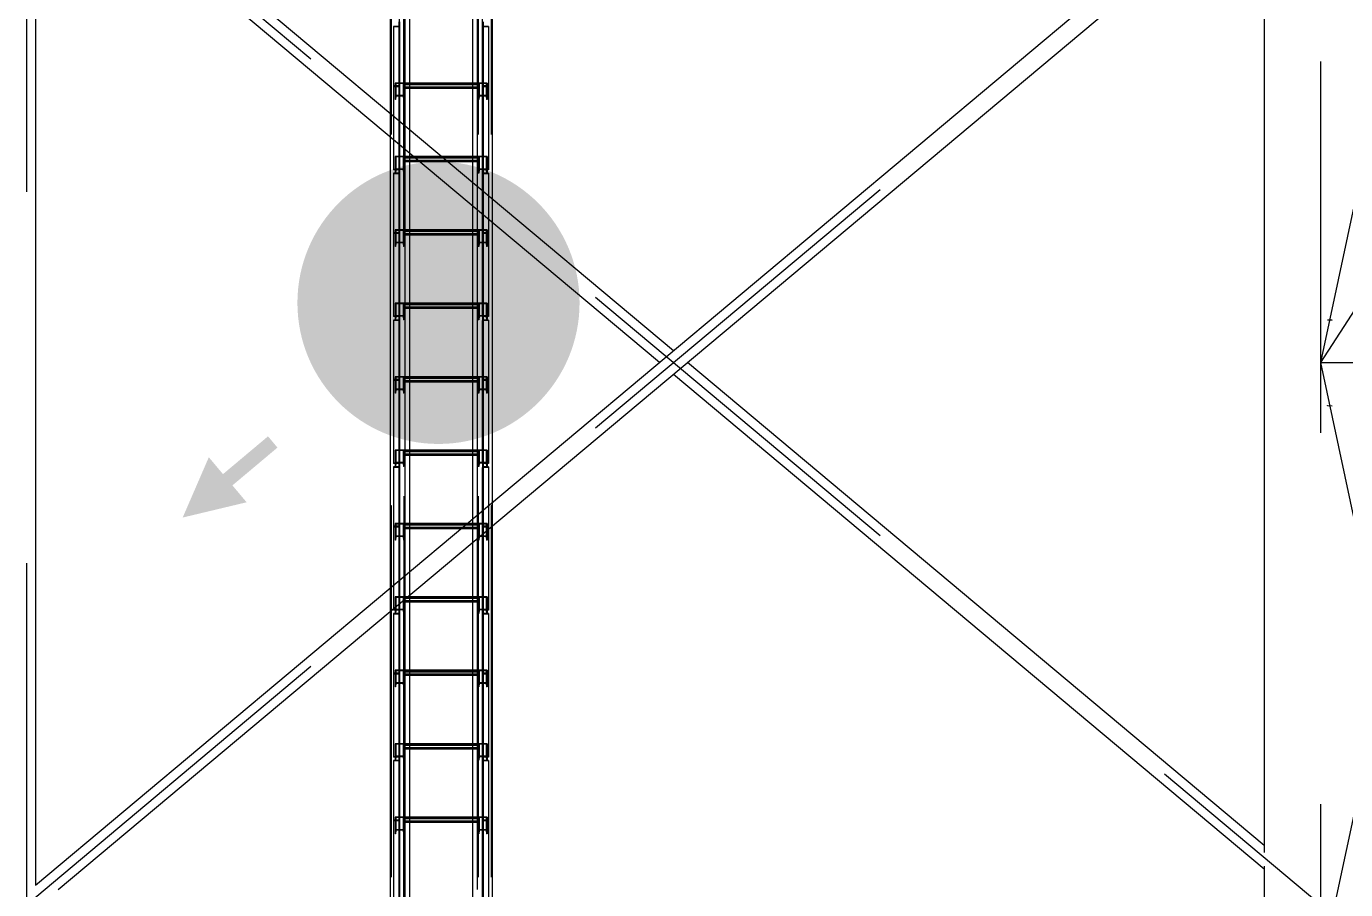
# Model space of a CAD drawing. Header units: millimetres. Extents: x 150209.93 to 150215.05, y 136675.65 to 136679.93.
# Drawn here: x 150210.9475 to 150211.303, y 136676.5048 to 136676.7373 of the extents above; entities that cross this region are included whole.
import ezdxf

# ---------------------------------------------------------------- set-up
doc = ezdxf.new("R2010")
doc.units = ezdxf.units.MM
doc.header["$LTSCALE"] = 0.25
for name, pattern in [('CENTER', [50.8, 31.75, -6.35, 6.35, -6.35]), ('XKITLINE00', [0]), ('XKITLINE02', [4, 2, -2]), ('XKITLINE03', [6, 3, -1, 1, -1])]:
    doc.linetypes.add(name, pattern=pattern)
doc.layers.add('Parts', color=7, linetype='Continuous')

# ---------------------------------------------------------------- blocks, each defined once
blk = doc.blocks.new('çatıı')
at = {"color": 116, "linetype": 'XKITLINE02', "true_color": 0x136734}
for p, q in [((10605, 5900.3), (10605, 4257.3)), ((10586.3, 5888.1), (10586.3, 4204.8)), ((10587.1, 5888.1), (10587.2, 4205.8)), ((10587.7, 5887.3), (10587.7, 4203.7)), ((10604.9, 5887.3), (10604.9, 4186.7)), ((10605.4, 5888.1), (10605.5, 4187.8)), ((10605.8, 5900.1), (10605.8, 4257.5)), ((10612.5, 5897.4), (10612.5, 4260.1)), ((10703.7, 5888.1), (10703.7, 4320.3)), ((10704.1, 5898.2), (10704.1, 4257.5)), ((10704.5, 5888.1), (10704.5, 4258.3)), ((10705, 5898.2), (10705, 4257.3)), ((10705.1, 5887.3), (10705.1, 4257.8)), ((10722.3, 5887.3), (10722.3, 4257.8)), ((10722.8, 5888.1), (10722.8, 4258.3)), ((10598.2, 5533), (10591, 5533)), ((10591, 5533), (10591, 5532.4)), ((10591, 5533), (10591, 5452.2)), ((10599, 5532.4), (10591, 5532.4)), ((10598.2, 5539), (10598.2, 5452.9)), ((10599, 5539), (10599, 5532.4)), ((10599, 5539), (10599, 5452.2)), ((10711, 5539), (10711, 5452.2)), ((10719, 5532.4), (10711, 5532.4)), ((10711.8, 5539), (10711.8, 5452.9)), ((10719, 5533), (10711.8, 5533)), ((10719, 5533), (10719, 5452.2)), ((10593, 5456.8), (10593, 5451.3)), ((10605, 5456.8), (10593, 5456.8)), ((10593, 5456.8), (10593, 5439.9)), ((10594.1, 5456.1), (10593.7, 5451.3)), ((10604, 5456.1), (10594.1, 5456.1)), ((10594.1, 5456.1), (10594.1, 5439.2)), ((10599, 5458.8), (10598.2, 5458.8)), ((10604, 5456.1), (10604.3, 5451.3)), ((10604, 5456.1), (10604, 5439.2)), ((10605, 5456.8), (10605, 5451.3)), ((10605, 5456.8), (10605, 5439.9)), ((10605, 5456.8), (10605, 5449.5)), ((10612.5, 5456.8), (10605, 5456.8)), ((10705, 5456.8), (10697.5, 5456.8)), ((10705, 5456.8), (10705, 5439.9)), ((10705, 5456.8), (10705, 5451.3)), ((10717, 5456.8), (10705, 5456.8)), ((10705, 5456.8), (10705, 5449.5)), ((10706.1, 5456.1), (10705.7, 5451.3)), ((10706.1, 5456.1), (10706.1, 5439.2)), ((10715.9, 5456.1), (10706.1, 5456.1)), ((10711, 5458.8), (10711, 5452.2)), ((10711.8, 5458.8), (10711, 5458.8)), ((10711.8, 5458.8), (10711.8, 5452.9)), ((10715.9, 5456.1), (10715.9, 5439.2)), ((10715.9, 5456.1), (10716.3, 5451.3)), ((10717, 5456.8), (10717, 5439.9)), ((10717, 5456.8), (10717, 5451.3)), ((10598.2, 5452.9), (10591, 5452.9)), ((10599, 5452.2), (10591, 5452.2)), ((10591, 5452.2), (10591, 5451.8)), ((10599, 5452.2), (10591, 5452.2)), ((10591, 5452.2), (10591, 5339.9)), ((10598.2, 5451.8), (10591, 5451.8)), ((10593.7, 5451.3), (10593, 5451.3)), ((10593, 5451.3), (10593, 5434.5)), ((10593, 5439.9), (10593, 5434.5)), ((10605, 5439.9), (10593, 5439.9)), ((10593.7, 5451.3), (10593.7, 5434.5)), ((10594.1, 5439.2), (10593.7, 5434.5)), ((10604, 5439.2), (10594.1, 5439.2)), ((10598.2, 5451.8), (10598.2, 5447.3)), ((10598.2, 5451.8), (10598.2, 5335.5)), ((10599, 5447.3), (10598.2, 5447.3)), ((10599, 5452.2), (10599, 5447.3)), ((10599, 5452.2), (10599, 5335.5)), ((10604, 5439.2), (10604.3, 5434.5)), ((10605, 5451.3), (10604.3, 5451.3)), ((10604.3, 5451.3), (10604.3, 5434.5)), ((10705, 5455.9), (10605, 5455.9)), ((10612.5, 5455), (10605, 5455)), ((10705, 5454.4), (10605, 5454.4)), ((10605, 5451.3), (10605, 5434.5)), ((10705, 5451.3), (10605, 5451.3)), ((10705, 5451.2), (10605, 5451.2)), ((10705, 5449.6), (10605, 5449.6)), ((10612.5, 5449.5), (10605, 5449.5)), ((10605, 5439.9), (10605, 5434.5)), ((10705, 5455), (10697.5, 5455)), ((10705, 5449.5), (10697.5, 5449.5)), ((10705, 5451.3), (10705, 5434.5)), ((10705.7, 5451.3), (10705, 5451.3)), ((10705, 5439.9), (10705, 5434.5)), ((10717, 5439.9), (10705, 5439.9)), ((10705.7, 5451.3), (10705.7, 5434.5)), ((10706.1, 5439.2), (10705.7, 5434.5)), ((10715.9, 5439.2), (10706.1, 5439.2)), ((10719, 5452.2), (10711, 5452.2)), ((10711, 5452.2), (10711, 5335.5)), ((10719, 5452.2), (10711, 5452.2)), ((10711.8, 5447.3), (10711, 5447.3)), ((10719, 5452.9), (10711.8, 5452.9)), ((10711.8, 5451.8), (10711.8, 5335.5)), ((10719, 5451.8), (10711.8, 5451.8)), ((10715.9, 5439.2), (10716.3, 5434.5)), ((10716.3, 5451.3), (10716.3, 5434.5)), ((10717, 5451.3), (10716.3, 5451.3)), ((10717, 5451.3), (10717, 5434.5)), ((10717, 5439.9), (10717, 5434.5)), ((10719, 5452.9), (10719, 5452.2)), ((10719, 5452.2), (10719, 5339.9)), ((10593.7, 5434.5), (10593, 5434.5)), ((10605, 5434.5), (10604.3, 5434.5)), ((10705.7, 5434.5), (10705, 5434.5)), ((10717, 5434.5), (10716.3, 5434.5)), ((10586.3, 5415.9), (10586.3, 5384.2)), ((10606.3, 5399.2), (10606.3, 5367.4)), ((10612.5, 5394), (10612.5, 5362.2)), ((10593, 5357.9), (10593, 5352.5)), ((10605, 5357.9), (10593, 5357.9)), ((10593, 5357.9), (10593, 5340.4)), ((10593.7, 5352.5), (10593, 5352.5)), ((10593, 5352.5), (10593, 5335.6)), ((10594.1, 5357.2), (10593.7, 5352.5)), ((10593.7, 5352.5), (10593.7, 5335.6)), ((10604, 5357.2), (10594.1, 5357.2)), ((10594.1, 5357.2), (10594.1, 5340.3)), ((10604, 5357.2), (10604.3, 5352.5)), ((10604, 5357.2), (10604, 5340.3)), ((10605, 5352.5), (10604.3, 5352.5)), ((10604.3, 5352.5), (10604.3, 5335.6)), ((10605, 5357.9), (10605, 5352.5)), ((10605, 5357.9), (10605, 5341)), ((10605, 5357.9), (10605, 5350.7)), ((10612.5, 5357.9), (10605, 5357.9)), ((10705, 5357.1), (10605, 5357.1)), ((10612.5, 5356.1), (10605, 5356.1)), ((10705, 5355.6), (10605, 5355.6)), ((10605, 5352.5), (10605, 5335.6)), ((10705, 5352.5), (10605, 5352.5)), ((10705, 5352.4), (10605, 5352.4)), ((10705, 5350.8), (10605, 5350.8)), ((10612.5, 5350.7), (10605, 5350.7)), ((10655.6, 5357.9), (10617.6, 5357.9)), ((10657.8, 5356.1), (10619.8, 5356.1)), ((10664.2, 5350.7), (10626.3, 5350.7)), ((10705, 5357.9), (10697.5, 5357.9)), ((10705, 5356.1), (10697.5, 5356.1)), ((10705, 5350.7), (10697.5, 5350.7)), ((10705, 5357.9), (10705, 5341)), ((10705, 5357.9), (10705, 5352.5)), ((10717, 5357.9), (10705, 5357.9)), ((10705, 5357.9), (10705, 5350.7)), ((10705, 5352.5), (10705, 5335.6)), ((10705.7, 5352.5), (10705, 5352.5)), ((10706.1, 5357.2), (10705.7, 5352.5)), ((10705.7, 5352.5), (10705.7, 5335.6)), ((10706.1, 5357.2), (10706.1, 5340.3)), ((10715.9, 5357.2), (10706.1, 5357.2)), ((10715.9, 5357.2), (10715.9, 5340.3)), ((10715.9, 5357.2), (10716.3, 5352.5)), ((10716.3, 5352.5), (10716.3, 5335.6)), ((10717, 5352.5), (10716.3, 5352.5)), ((10717, 5357.9), (10717, 5341)), ((10717, 5357.9), (10717, 5352.5)), ((10717, 5352.5), (10717, 5335.6)), ((10599, 5340.4), (10591, 5340.4)), ((10598.2, 5339.9), (10591, 5339.9)), ((10598.2, 5335.3), (10591, 5335.3)), ((10591, 5335.3), (10591, 5334.7)), ((10591, 5335.3), (10591, 5254.5)), ((10599, 5334.7), (10591, 5334.7)), ((10605, 5341), (10593, 5341)), ((10593.7, 5335.6), (10593, 5335.6)), ((10594.1, 5340.3), (10593.7, 5335.6)), ((10604, 5340.3), (10594.1, 5340.3)), ((10599, 5341.3), (10598.2, 5341.3)), ((10598.2, 5341.3), (10598.2, 5335.3)), ((10598.2, 5341.3), (10598.2, 5255.2)), ((10599, 5335.5), (10598.2, 5335.5)), ((10599, 5341.3), (10599, 5334.7)), ((10599, 5341.3), (10599, 5254.5)), ((10604, 5340.3), (10604.3, 5335.6)), ((10605, 5335.6), (10604.3, 5335.6)), ((10605, 5341), (10605, 5335.6)), ((10705, 5341), (10705, 5335.6)), ((10717, 5341), (10705, 5341)), ((10705.7, 5335.6), (10705, 5335.6)), ((10706.1, 5340.3), (10705.7, 5335.6)), ((10715.9, 5340.3), (10706.1, 5340.3)), ((10711, 5341.3), (10711, 5254.5)), ((10711.8, 5341.3), (10711, 5341.3)), ((10711, 5340.4), (10711, 5335.5)), ((10719, 5340.4), (10711, 5340.4)), ((10711.8, 5335.5), (10711, 5335.5)), ((10719, 5334.7), (10711, 5334.7)), ((10711.8, 5341.3), (10711.8, 5255.2)), ((10711.8, 5339.9), (10711.8, 5335.5)), ((10719, 5339.9), (10711.8, 5339.9)), ((10719, 5335.3), (10711.8, 5335.3)), ((10715.9, 5340.3), (10716.3, 5335.6)), ((10717, 5335.6), (10716.3, 5335.6)), ((10717, 5341), (10717, 5335.6)), ((10719, 5340.4), (10719, 5339.9)), ((10719, 5335.3), (10719, 5254.5)), ((10697.5, 5322.8), (10697.5, 5291)), ((10703.7, 5317.6), (10703.7, 5285.9)), ((10723.7, 5300.9), (10723.7, 5269.1)), ((10599, 5261.1), (10598.2, 5261.1)), ((10711, 5261.1), (10711, 5254.5)), ((10711.8, 5261.1), (10711, 5261.1)), ((10711.8, 5261.1), (10711.8, 5255.2)), ((10598.2, 5255.2), (10591, 5255.2)), ((10599, 5254.5), (10591, 5254.5)), ((10591, 5254.5), (10591, 5254)), ((10599, 5254.5), (10591, 5254.5)), ((10591, 5254.5), (10591, 5142.2)), ((10598.2, 5254), (10591, 5254)), ((10593, 5259.1), (10593, 5253.6)), ((10605, 5259.1), (10593, 5259.1)), ((10593, 5259.1), (10593, 5242.2)), ((10593.7, 5253.6), (10593, 5253.6)), ((10593, 5253.6), (10593, 5236.7)), ((10594.1, 5258.4), (10593.7, 5253.6)), ((10593.7, 5253.6), (10593.7, 5236.7)), ((10604, 5258.4), (10594.1, 5258.4)), ((10594.1, 5258.4), (10594.1, 5241.5)), ((10598.2, 5254), (10598.2, 5249.6)), ((10598.2, 5254), (10598.2, 5137.8)), ((10599, 5249.6), (10598.2, 5249.6)), ((10599, 5254.5), (10599, 5137.8)), ((10604, 5258.4), (10604.3, 5253.6)), ((10604, 5258.4), (10604, 5241.5)), ((10605, 5253.6), (10604.3, 5253.6)), ((10604.3, 5253.6), (10604.3, 5236.7)), ((10605, 5259.1), (10605, 5253.6)), ((10605, 5259.1), (10605, 5242.2)), ((10605, 5259.1), (10605, 5251.8)), ((10612.5, 5259.1), (10605, 5259.1)), ((10705, 5258.2), (10605, 5258.2)), ((10612.5, 5257.2), (10605, 5257.2)), ((10705, 5256.7), (10605, 5256.7)), ((10605, 5253.6), (10605, 5236.7)), ((10705, 5253.6), (10605, 5253.6)), ((10705, 5253.5), (10605, 5253.5)), ((10705, 5251.9), (10605, 5251.9)), ((10612.5, 5251.8), (10605, 5251.8)), ((10705, 5259.1), (10697.5, 5259.1)), ((10705, 5257.2), (10697.5, 5257.2)), ((10705, 5251.8), (10697.5, 5251.8)), ((10705, 5259.1), (10705, 5251.8)), ((10705, 5259.1), (10705, 5242.2)), ((10705, 5259.1), (10705, 5253.6)), ((10717, 5259.1), (10705, 5259.1)), ((10705, 5253.6), (10705, 5236.7)), ((10705.7, 5253.6), (10705, 5253.6)), ((10706.1, 5258.4), (10705.7, 5253.6)), ((10705.7, 5253.6), (10705.7, 5236.7)), ((10706.1, 5258.4), (10706.1, 5241.5)), ((10715.9, 5258.4), (10706.1, 5258.4)), ((10711, 5254.5), (10711, 5137.8)), ((10719, 5254.5), (10711, 5254.5)), ((10719, 5254.5), (10711, 5254.5)), ((10711.8, 5249.6), (10711, 5249.6)), ((10719, 5255.2), (10711.8, 5255.2)), ((10711.8, 5254), (10711.8, 5137.8)), ((10719, 5254), (10711.8, 5254)), ((10715.9, 5258.4), (10715.9, 5241.5)), ((10715.9, 5258.4), (10716.3, 5253.6)), ((10716.3, 5253.6), (10716.3, 5236.7)), ((10717, 5253.6), (10716.3, 5253.6)), ((10717, 5259.1), (10717, 5242.2)), ((10717, 5259.1), (10717, 5253.6)), ((10717, 5253.6), (10717, 5236.7)), ((10719, 5255.2), (10719, 5254.5)), ((10719, 5254.5), (10719, 5142.2)), ((10593, 5242.2), (10593, 5236.7)), ((10605, 5242.2), (10593, 5242.2)), ((10593.7, 5236.7), (10593, 5236.7)), ((10594.1, 5241.5), (10593.7, 5236.7)), ((10604, 5241.5), (10594.1, 5241.5)), ((10599, 5242.2), (10599, 5142.7)), ((10604, 5241.5), (10604.3, 5236.7)), ((10605, 5236.7), (10604.3, 5236.7)), ((10605, 5242.2), (10605, 5236.7)), ((10705, 5242.2), (10705, 5236.7)), ((10717, 5242.2), (10705, 5242.2)), ((10705.7, 5236.7), (10705, 5236.7)), ((10706.1, 5241.5), (10705.7, 5236.7)), ((10715.9, 5241.5), (10706.1, 5241.5)), ((10715.9, 5241.5), (10716.3, 5236.7)), ((10717, 5236.7), (10716.3, 5236.7)), ((10717, 5242.2), (10717, 5236.7)), ((10593, 5160.2), (10593, 5154.8)), ((10605, 5160.2), (10593, 5160.2)), ((10593, 5160.2), (10593, 5142.7)), ((10593.7, 5154.8), (10593, 5154.8)), ((10593, 5154.8), (10593, 5137.9)), ((10594.1, 5159.5), (10593.7, 5154.8)), ((10593.7, 5154.8), (10593.7, 5137.9)), ((10604, 5159.5), (10594.1, 5159.5)), ((10594.1, 5159.5), (10594.1, 5142.6)), ((10604, 5159.5), (10604.3, 5154.8)), ((10604, 5159.5), (10604, 5142.6)), ((10605, 5154.8), (10604.3, 5154.8)), ((10604.3, 5154.8), (10604.3, 5137.9)), ((10605, 5160.2), (10605, 5154.8)), ((10605, 5160.2), (10605, 5143.3)), ((10605, 5160.2), (10605, 5153)), ((10612.5, 5160.2), (10605, 5160.2)), ((10705, 5159.3), (10605, 5159.3)), ((10612.5, 5158.4), (10605, 5158.4)), ((10705, 5157.9), (10605, 5157.9)), ((10605, 5154.8), (10605, 5137.9)), ((10705, 5154.8), (10605, 5154.8)), ((10705, 5154.7), (10605, 5154.7)), ((10705, 5160.2), (10697.5, 5160.2)), ((10705, 5158.4), (10697.5, 5158.4)), ((10705, 5160.2), (10705, 5153)), ((10705, 5160.2), (10705, 5143.3)), ((10705, 5160.2), (10705, 5154.8)), ((10717, 5160.2), (10705, 5160.2)), ((10705, 5154.8), (10705, 5137.9)), ((10705.7, 5154.8), (10705, 5154.8)), ((10706.1, 5159.5), (10705.7, 5154.8)), ((10705.7, 5154.8), (10705.7, 5137.9)), ((10706.1, 5159.5), (10706.1, 5142.6)), ((10715.9, 5159.5), (10706.1, 5159.5)), ((10715.9, 5159.5), (10715.9, 5142.6)), ((10715.9, 5159.5), (10716.3, 5154.8)), ((10716.3, 5154.8), (10716.3, 5137.9)), ((10717, 5154.8), (10716.3, 5154.8)), ((10717, 5160.2), (10717, 5143.3)), ((10717, 5160.2), (10717, 5154.8)), ((10717, 5154.8), (10717, 5137.9)), ((10599, 5142.7), (10591, 5142.7)), ((10598.2, 5142.2), (10591, 5142.2)), ((10598.2, 5137.6), (10591, 5137.6)), ((10591, 5137.6), (10591, 5137)), ((10591, 5137.6), (10591, 5056.8)), ((10599, 5137), (10591, 5137)), ((10605, 5143.3), (10593, 5143.3)), ((10593.7, 5137.9), (10593, 5137.9)), ((10594.1, 5142.6), (10593.7, 5137.9)), ((10604, 5142.6), (10594.1, 5142.6)), ((10599, 5143.5), (10598.2, 5143.5)), ((10598.2, 5143.5), (10598.2, 5137.6)), ((10598.2, 5143.5), (10598.2, 5057.5)), ((10599, 5137.8), (10598.2, 5137.8)), ((10599, 5143.5), (10599, 5137)), ((10599, 5143.5), (10599, 5056.8)), ((10604, 5142.6), (10604.3, 5137.9)), ((10605, 5137.9), (10604.3, 5137.9)), ((10705, 5153.1), (10605, 5153.1)), ((10612.5, 5153), (10605, 5153)), ((10605, 5143.3), (10605, 5137.9)), ((10705, 5153), (10697.5, 5153)), ((10705, 5143.3), (10705, 5137.9)), ((10717, 5143.3), (10705, 5143.3)), ((10705.7, 5137.9), (10705, 5137.9)), ((10706.1, 5142.6), (10705.7, 5137.9)), ((10715.9, 5142.6), (10706.1, 5142.6)), ((10711, 5143.5), (10711, 5056.8)), ((10711.8, 5143.5), (10711, 5143.5)), ((10711, 5142.7), (10711, 5137.8)), ((10719, 5142.7), (10711, 5142.7)), ((10711.8, 5137.8), (10711, 5137.8)), ((10719, 5137), (10711, 5137)), ((10711.8, 5143.5), (10711.8, 5057.5)), ((10711.8, 5142.2), (10711.8, 5137.8)), ((10719, 5142.2), (10711.8, 5142.2)), ((10719, 5137.6), (10711.8, 5137.6)), ((10715.9, 5142.6), (10716.3, 5137.9)), ((10717, 5137.9), (10716.3, 5137.9)), ((10717, 5143.3), (10717, 5137.9)), ((10719, 5142.7), (10719, 5142.2)), ((10719, 5137.6), (10719, 5056.8)), ((10598.2, 5057.5), (10591, 5057.5)), ((10599, 5056.8), (10591, 5056.8)), ((10591, 5056.8), (10591, 5056.3)), ((10599, 5056.8), (10591, 5056.8)), ((10591, 5056.8), (10591, 4944.5)), ((10598.2, 5056.3), (10591, 5056.3)), ((10593, 5061.3), (10593, 5055.9)), ((10605, 5061.3), (10593, 5061.3)), ((10593, 5061.3), (10593, 5044.5)), ((10593.7, 5055.9), (10593, 5055.9)), ((10593, 5055.9), (10593, 5039)), ((10594.1, 5060.6), (10593.7, 5055.9)), ((10593.7, 5055.9), (10593.7, 5039)), ((10604, 5060.6), (10594.1, 5060.6)), ((10594.1, 5060.6), (10594.1, 5043.8)), ((10599, 5063.4), (10598.2, 5063.4)), ((10598.2, 5056.3), (10598.2, 5051.9)), ((10598.2, 5056.3), (10598.2, 4940.1)), ((10599, 5051.9), (10598.2, 5051.9)), ((10599, 5056.8), (10599, 4940.1)), ((10604, 5060.6), (10604.3, 5055.9)), ((10604, 5060.6), (10604, 5043.8)), ((10605, 5055.9), (10604.3, 5055.9)), ((10604.3, 5055.9), (10604.3, 5039)), ((10605, 5061.3), (10605, 5055.9)), ((10605, 5061.3), (10605, 5044.5)), ((10605, 5061.3), (10605, 5054.1)), ((10612.5, 5061.3), (10605, 5061.3)), ((10705, 5060.5), (10605, 5060.5)), ((10612.5, 5059.5), (10605, 5059.5)), ((10705, 5059), (10605, 5059)), ((10605, 5055.9), (10605, 5039)), ((10705, 5055.9), (10605, 5055.9)), ((10705, 5055.8), (10605, 5055.8)), ((10705, 5054.2), (10605, 5054.2)), ((10612.5, 5054.1), (10605, 5054.1)), ((10705, 5061.3), (10697.5, 5061.3)), ((10705, 5059.5), (10697.5, 5059.5)), ((10705, 5054.1), (10697.5, 5054.1)), ((10705, 5061.3), (10705, 5054.1)), ((10705, 5061.3), (10705, 5044.5)), ((10705, 5061.3), (10705, 5055.9)), ((10717, 5061.3), (10705, 5061.3)), ((10705, 5055.9), (10705, 5039)), ((10705.7, 5055.9), (10705, 5055.9)), ((10706.1, 5060.6), (10705.7, 5055.9)), ((10705.7, 5055.9), (10705.7, 5039)), ((10706.1, 5060.6), (10706.1, 5043.8)), ((10715.9, 5060.6), (10706.1, 5060.6)), ((10711, 5063.4), (10711, 5056.8)), ((10711.8, 5063.4), (10711, 5063.4)), ((10719, 5056.8), (10711, 5056.8)), ((10711, 5056.8), (10711, 4940.1)), ((10719, 5056.8), (10711, 5056.8)), ((10711.8, 5051.9), (10711, 5051.9)), ((10711.8, 5063.4), (10711.8, 5057.5)), ((10719, 5057.5), (10711.8, 5057.5)), ((10711.8, 5056.3), (10711.8, 4940.1)), ((10719, 5056.3), (10711.8, 5056.3)), ((10715.9, 5060.6), (10715.9, 5043.8)), ((10715.9, 5060.6), (10716.3, 5055.9)), ((10716.3, 5055.9), (10716.3, 5039)), ((10717, 5055.9), (10716.3, 5055.9)), ((10717, 5061.3), (10717, 5044.5)), ((10717, 5061.3), (10717, 5055.9)), ((10717, 5055.9), (10717, 5039)), ((10719, 5057.5), (10719, 5056.8)), ((10719, 5056.8), (10719, 4944.5)), ((10593, 5044.5), (10593, 5039)), ((10605, 5044.5), (10593, 5044.5)), ((10593.7, 5039), (10593, 5039)), ((10594.1, 5043.8), (10593.7, 5039)), ((10604, 5043.8), (10594.1, 5043.8)), ((10599, 5044.5), (10599, 4945)), ((10604, 5043.8), (10604.3, 5039)), ((10605, 5039), (10604.3, 5039)), ((10605, 5044.5), (10605, 5039)), ((10705, 5044.5), (10705, 5039)), ((10717, 5044.5), (10705, 5044.5)), ((10705.7, 5039), (10705, 5039)), ((10706.1, 5043.8), (10705.7, 5039)), ((10715.9, 5043.8), (10706.1, 5043.8)), ((10715.9, 5043.8), (10716.3, 5039)), ((10717, 5039), (10716.3, 5039)), ((10717, 5044.5), (10717, 5039)), ((10593, 4962.5), (10593, 4957)), ((10605, 4962.5), (10593, 4962.5)), ((10593, 4962.5), (10593, 4945)), ((10594.1, 4961.8), (10593.7, 4957)), ((10604, 4961.8), (10594.1, 4961.8)), ((10594.1, 4961.8), (10594.1, 4944.9)), ((10604, 4961.8), (10604.3, 4957)), ((10604, 4961.8), (10604, 4944.9)), ((10605, 4962.5), (10605, 4957)), ((10605, 4962.5), (10605, 4945.6)), ((10605, 4962.5), (10605, 4955.2)), ((10612.5, 4962.5), (10605, 4962.5)), ((10705, 4961.6), (10605, 4961.6)), ((10612.5, 4960.7), (10605, 4960.7)), ((10705, 4960.1), (10605, 4960.1)), ((10705, 4962.5), (10697.5, 4962.5)), ((10705, 4960.7), (10697.5, 4960.7)), ((10705, 4962.5), (10705, 4945.6)), ((10705, 4962.5), (10705, 4957)), ((10717, 4962.5), (10705, 4962.5)), ((10705, 4962.5), (10705, 4955.2)), ((10706.1, 4961.8), (10705.7, 4957)), ((10706.1, 4961.8), (10706.1, 4944.9)), ((10715.9, 4961.8), (10706.1, 4961.8)), ((10715.9, 4961.8), (10715.9, 4944.9)), ((10715.9, 4961.8), (10716.3, 4957)), ((10717, 4962.5), (10717, 4945.6)), ((10717, 4962.5), (10717, 4957)), ((10599, 4945), (10591, 4945)), ((10598.2, 4944.5), (10591, 4944.5)), ((10593.7, 4957), (10593, 4957)), ((10593, 4957), (10593, 4940.2)), ((10605, 4945.6), (10593, 4945.6)), ((10593.7, 4957), (10593.7, 4940.2)), ((10594.1, 4944.9), (10593.7, 4940.2)), ((10604, 4944.9), (10594.1, 4944.9)), ((10599, 4945.8), (10598.2, 4945.8)), ((10598.2, 4945.8), (10598.2, 4939.9)), ((10598.2, 4945.8), (10598.2, 4859.8)), ((10599, 4945.8), (10599, 4939.2)), ((10599, 4945.8), (10599, 4859.1)), ((10604, 4944.9), (10604.3, 4940.2)), ((10605, 4957), (10604.3, 4957)), ((10604.3, 4957), (10604.3, 4940.2)), ((10605, 4957), (10605, 4940.2)), ((10705, 4957), (10605, 4957)), ((10705, 4956.9), (10605, 4956.9)), ((10705, 4955.3), (10605, 4955.3)), ((10612.5, 4955.2), (10605, 4955.2)), ((10605, 4945.6), (10605, 4940.2)), ((10705, 4955.2), (10697.5, 4955.2)), ((10705, 4957), (10705, 4940.2)), ((10705.7, 4957), (10705, 4957)), ((10705, 4945.6), (10705, 4940.2)), ((10717, 4945.6), (10705, 4945.6)), ((10705.7, 4957), (10705.7, 4940.2)), ((10706.1, 4944.9), (10705.7, 4940.2)), ((10715.9, 4944.9), (10706.1, 4944.9)), ((10711, 4945.8), (10711, 4859.1)), ((10711.8, 4945.8), (10711, 4945.8)), ((10711, 4945), (10711, 4940.1)), ((10719, 4945), (10711, 4945)), ((10711.8, 4945.8), (10711.8, 4859.8)), ((10711.8, 4944.5), (10711.8, 4940.1)), ((10719, 4944.5), (10711.8, 4944.5)), ((10715.9, 4944.9), (10716.3, 4940.2)), ((10716.3, 4957), (10716.3, 4940.2)), ((10717, 4957), (10716.3, 4957)), ((10717, 4957), (10717, 4940.2)), ((10717, 4945.6), (10717, 4940.2)), ((10719, 4945), (10719, 4944.5)), ((10598.2, 4939.9), (10591, 4939.9)), ((10591, 4939.9), (10591, 4939.2)), ((10591, 4939.9), (10591, 4859.1)), ((10599, 4939.2), (10591, 4939.2)), ((10593.7, 4940.2), (10593, 4940.2)), ((10599, 4940.1), (10598.2, 4940.1)), ((10605, 4940.2), (10604.3, 4940.2)), ((10705.7, 4940.2), (10705, 4940.2)), ((10711.8, 4940.1), (10711, 4940.1)), ((10719, 4939.2), (10711, 4939.2)), ((10719, 4939.9), (10711.8, 4939.9)), ((10717, 4940.2), (10716.3, 4940.2)), ((10719, 4939.9), (10719, 4859.1)), ((10723.7, 4891.4), (10723.7, 4859.7)), ((10697.5, 4869.5), (10697.5, 4837.7)), ((10703.7, 4874.7), (10703.7, 4842.9)), ((10598.2, 4859.8), (10591, 4859.8)), ((10599, 4859.1), (10591, 4859.1)), ((10591, 4859.1), (10591, 4858.6)), ((10599, 4859.1), (10591, 4859.1)), ((10591, 4859.1), (10591, 4746.8)), ((10598.2, 4858.6), (10591, 4858.6)), ((10593, 4863.6), (10593, 4858.2)), ((10605, 4863.6), (10593, 4863.6)), ((10593, 4863.6), (10593, 4846.7)), ((10593.7, 4858.2), (10593, 4858.2)), ((10593, 4858.2), (10593, 4841.3)), ((10594.1, 4862.9), (10593.7, 4858.2)), ((10593.7, 4858.2), (10593.7, 4841.3)), ((10604, 4862.9), (10594.1, 4862.9)), ((10594.1, 4862.9), (10594.1, 4846.1)), ((10599, 4865.7), (10598.2, 4865.7)), ((10598.2, 4858.6), (10598.2, 4854.2)), ((10598.2, 4858.6), (10598.2, 4742.4)), ((10599, 4854.2), (10598.2, 4854.2)), ((10599, 4859.1), (10599, 4854.2)), ((10599, 4859.1), (10599, 4742.4)), ((10604, 4862.9), (10604.3, 4858.2)), ((10604, 4862.9), (10604, 4846.1)), ((10605, 4858.2), (10604.3, 4858.2)), ((10604.3, 4858.2), (10604.3, 4841.3)), ((10605, 4863.6), (10605, 4858.2)), ((10605, 4863.6), (10605, 4846.7)), ((10605, 4863.6), (10605, 4856.4)), ((10612.5, 4863.6), (10605, 4863.6)), ((10705, 4862.8), (10605, 4862.8)), ((10612.5, 4861.8), (10605, 4861.8)), ((10705, 4861.3), (10605, 4861.3)), ((10605, 4858.2), (10605, 4841.3)), ((10705, 4858.2), (10605, 4858.2)), ((10705, 4858.1), (10605, 4858.1)), ((10705, 4856.5), (10605, 4856.5)), ((10612.5, 4856.4), (10605, 4856.4)), ((10705, 4856.4), (10681.8, 4856.4)), ((10705, 4861.8), (10688.3, 4861.8)), ((10705, 4863.6), (10690.5, 4863.6)), ((10705, 4863.6), (10705, 4846.7)), ((10717, 4863.6), (10705, 4863.6)), ((10705, 4863.6), (10705, 4856.4)), ((10705, 4862.4), (10705, 4858.2)), ((10705, 4858.2), (10705, 4841.3)), ((10705.7, 4858.2), (10705, 4858.2)), ((10706.1, 4862.9), (10705.7, 4858.2)), ((10705.7, 4858.2), (10705.7, 4841.3)), ((10706.1, 4862.9), (10706.1, 4846.1)), ((10715.9, 4862.9), (10706.1, 4862.9)), ((10711, 4865.7), (10711, 4859.1)), ((10711.8, 4865.7), (10711, 4865.7)), ((10719, 4859.1), (10711, 4859.1)), ((10711, 4859.1), (10711, 4742.4)), ((10719, 4859.1), (10711, 4859.1)), ((10711.8, 4854.2), (10711, 4854.2)), ((10711.8, 4865.7), (10711.8, 4859.8)), ((10719, 4859.8), (10711.8, 4859.8)), ((10711.8, 4858.6), (10711.8, 4742.4)), ((10719, 4858.6), (10711.8, 4858.6)), ((10715.9, 4862.9), (10715.9, 4846.1)), ((10715.9, 4862.9), (10716.3, 4858.2)), ((10716.3, 4858.2), (10716.3, 4841.3)), ((10717, 4858.2), (10716.3, 4858.2)), ((10717, 4863.6), (10717, 4846.7)), ((10717, 4862.8), (10717, 4858.2)), ((10717, 4858.2), (10717, 4841.3)), ((10719, 4859.8), (10719, 4859.1)), ((10719, 4859.1), (10719, 4746.8)), ((10593, 4846.7), (10593, 4841.3)), ((10605, 4846.7), (10593, 4846.7)), ((10593.7, 4841.3), (10593, 4841.3)), ((10594.1, 4846.1), (10593.7, 4841.3)), ((10604, 4846.1), (10594.1, 4846.1)), ((10604, 4846.1), (10604.3, 4841.3)), ((10605, 4841.3), (10604.3, 4841.3)), ((10605, 4846.7), (10605, 4841.3)), ((10705, 4846.7), (10705, 4841.3)), ((10717, 4846.7), (10705, 4846.7)), ((10705.7, 4841.3), (10705, 4841.3)), ((10706.1, 4846.1), (10705.7, 4841.3)), ((10715.9, 4846.1), (10706.1, 4846.1)), ((10715.9, 4846.1), (10716.3, 4841.3)), ((10717, 4841.3), (10716.3, 4841.3)), ((10717, 4846.7), (10717, 4841.3)), ((10606.3, 4793.1), (10606.3, 4761.4)), ((10612.5, 4798.3), (10612.5, 4766.5)), ((10586.3, 4776.4), (10586.3, 4744.6)), ((10593, 4764.8), (10593, 4756.9)), ((10605, 4764.8), (10593, 4764.8)), ((10593, 4763.4), (10593, 4747.3)), ((10594.1, 4764.1), (10593.7, 4759.3)), ((10604, 4764.1), (10594.1, 4764.1)), ((10594.1, 4764.1), (10594.1, 4747.2)), ((10604, 4764.1), (10604.3, 4759.3)), ((10604, 4764.1), (10604, 4747.2)), ((10605, 4764.8), (10605, 4759.3)), ((10605, 4764.8), (10605, 4757.5)), ((10612.5, 4764.8), (10605, 4764.8)), ((10605, 4764.3), (10605, 4747.9)), ((10705, 4763.9), (10605, 4763.9)), ((10612.5, 4763), (10605, 4763)), ((10705, 4764.8), (10697.5, 4764.8)), ((10705, 4763), (10697.5, 4763)), ((10705, 4764.8), (10705, 4747.9)), ((10705, 4764.8), (10705, 4759.3)), ((10717, 4764.8), (10705, 4764.8)), ((10705, 4764.8), (10705, 4757.5)), ((10706.1, 4764.1), (10705.7, 4759.3)), ((10706.1, 4764.1), (10706.1, 4747.2)), ((10715.9, 4764.1), (10706.1, 4764.1)), ((10715.9, 4764.1), (10715.9, 4747.2)), ((10715.9, 4764.1), (10716.3, 4759.3)), ((10717, 4764.8), (10717, 4747.9)), ((10717, 4764.8), (10717, 4759.3)), ((10599, 4747.3), (10591, 4747.3)), ((10598.2, 4746.8), (10591, 4746.8)), ((10593.7, 4759.3), (10593, 4759.3)), ((10593, 4756.9), (10593, 4742.4)), ((10605, 4747.9), (10593, 4747.9)), ((10593.7, 4759.3), (10593.7, 4742.4)), ((10594.1, 4747.2), (10593.7, 4742.4)), ((10604, 4747.2), (10594.1, 4747.2)), ((10599, 4748.1), (10598.2, 4748.1)), ((10598.2, 4748.1), (10598.2, 4742.2)), ((10598.2, 4748.1), (10598.2, 4662)), ((10599, 4748.1), (10599, 4741.5)), ((10599, 4748.1), (10599, 4661.4)), ((10604, 4747.2), (10604.3, 4742.4)), ((10605, 4759.3), (10604.3, 4759.3)), ((10604.3, 4759.3), (10604.3, 4742.4)), ((10705, 4762.4), (10605, 4762.4)), ((10605, 4759.3), (10605, 4742.4)), ((10705, 4759.3), (10605, 4759.3)), ((10705, 4759.2), (10605, 4759.2)), ((10705, 4757.6), (10605, 4757.6)), ((10612.5, 4757.5), (10605, 4757.5)), ((10605, 4747.9), (10605, 4742.4)), ((10705, 4757.5), (10697.5, 4757.5)), ((10705, 4759.3), (10705, 4742.4)), ((10705.7, 4759.3), (10705, 4759.3)), ((10705, 4747.9), (10705, 4742.4)), ((10717, 4747.9), (10705, 4747.9)), ((10705.7, 4759.3), (10705.7, 4742.4)), ((10706.1, 4747.2), (10705.7, 4742.4)), ((10715.9, 4747.2), (10706.1, 4747.2)), ((10711, 4748.1), (10711, 4661.4)), ((10711.8, 4748.1), (10711, 4748.1)), ((10711, 4747.3), (10711, 4742.4)), ((10719, 4747.3), (10711, 4747.3)), ((10711.8, 4748.1), (10711.8, 4662)), ((10711.8, 4746.8), (10711.8, 4742.4)), ((10719, 4746.8), (10711.8, 4746.8)), ((10715.9, 4747.2), (10716.3, 4742.4)), ((10716.3, 4759.3), (10716.3, 4742.4)), ((10717, 4759.3), (10716.3, 4759.3)), ((10717, 4759.3), (10717, 4742.4)), ((10717, 4747.9), (10717, 4742.4)), ((10719, 4747.3), (10719, 4746.8)), ((10598.2, 4742.2), (10591, 4742.2)), ((10591, 4742.2), (10591, 4741.5)), ((10591, 4742.2), (10591, 4661.4)), ((10599, 4741.5), (10591, 4741.5)), ((10593.7, 4742.4), (10593, 4742.4)), ((10599, 4742.4), (10598.2, 4742.4)), ((10605, 4742.4), (10604.3, 4742.4)), ((10705.7, 4742.4), (10705, 4742.4)), ((10711.8, 4742.4), (10711, 4742.4)), ((10719, 4741.5), (10711, 4741.5)), ((10719, 4742.2), (10711.8, 4742.2)), ((10717, 4742.4), (10716.3, 4742.4)), ((10719, 4742.2), (10719, 4661.4)), ((10598.2, 4662), (10591, 4662)), ((10599, 4661.4), (10591, 4661.4)), ((10591, 4661.4), (10591, 4660.9)), ((10599, 4661.4), (10591, 4661.4)), ((10591, 4661.4), (10591, 4549.1)), ((10598.2, 4660.9), (10591, 4660.9)), ((10593, 4665.9), (10593, 4660.5)), ((10605, 4665.9), (10593, 4665.9)), ((10593, 4665.9), (10593, 4649)), ((10593.7, 4660.5), (10593, 4660.5)), ((10593, 4660.5), (10593, 4643.6)), ((10594.1, 4665.2), (10593.7, 4660.5)), ((10593.7, 4660.5), (10593.7, 4643.6)), ((10604, 4665.2), (10594.1, 4665.2)), ((10594.1, 4665.2), (10594.1, 4648.3)), ((10599, 4668), (10598.2, 4668)), ((10598.2, 4660.9), (10598.2, 4656.5)), ((10598.2, 4660.9), (10598.2, 4544.6)), ((10599, 4656.5), (10598.2, 4656.5)), ((10599, 4661.4), (10599, 4544.6)), ((10604, 4665.2), (10604.3, 4660.5)), ((10604, 4665.2), (10604, 4648.3)), ((10605, 4660.5), (10604.3, 4660.5)), ((10604.3, 4660.5), (10604.3, 4643.6)), ((10605, 4665.9), (10605, 4660.5)), ((10605, 4665.9), (10605, 4649)), ((10605, 4665.9), (10605, 4658.7)), ((10612.5, 4665.9), (10605, 4665.9)), ((10705, 4665.1), (10605, 4665.1)), ((10612.5, 4664.1), (10605, 4664.1)), ((10705, 4663.6), (10605, 4663.6)), ((10605, 4660.5), (10605, 4643.6)), ((10705, 4660.5), (10605, 4660.5)), ((10705, 4660.4), (10605, 4660.4)), ((10705, 4658.8), (10605, 4658.8)), ((10612.5, 4658.7), (10605, 4658.7)), ((10705, 4665.9), (10697.5, 4665.9)), ((10705, 4664.1), (10697.5, 4664.1)), ((10705, 4658.7), (10697.5, 4658.7)), ((10705, 4665.9), (10705, 4649)), ((10705, 4665.9), (10705, 4660.5)), ((10717, 4665.9), (10705, 4665.9)), ((10705, 4665.9), (10705, 4658.7)), ((10705, 4660.5), (10705, 4643.6)), ((10705.7, 4660.5), (10705, 4660.5)), ((10706.1, 4665.2), (10705.7, 4660.5)), ((10705.7, 4660.5), (10705.7, 4643.6)), ((10706.1, 4665.2), (10706.1, 4648.3)), ((10715.9, 4665.2), (10706.1, 4665.2)), ((10711, 4668), (10711, 4661.4)), ((10711.8, 4668), (10711, 4668)), ((10719, 4661.4), (10711, 4661.4)), ((10711, 4661.4), (10711, 4544.6)), ((10719, 4661.4), (10711, 4661.4)), ((10711.8, 4656.5), (10711, 4656.5)), ((10711.8, 4668), (10711.8, 4662)), ((10719, 4662), (10711.8, 4662)), ((10711.8, 4660.9), (10711.8, 4544.6)), ((10719, 4660.9), (10711.8, 4660.9)), ((10715.9, 4665.2), (10715.9, 4648.3)), ((10715.9, 4665.2), (10716.3, 4660.5)), ((10716.3, 4660.5), (10716.3, 4643.6)), ((10717, 4660.5), (10716.3, 4660.5)), ((10717, 4665.9), (10717, 4649)), ((10717, 4665.9), (10717, 4660.5)), ((10717, 4660.5), (10717, 4643.6)), ((10719, 4662), (10719, 4661.4)), ((10719, 4661.4), (10719, 4549.1)), ((10593, 4649), (10593, 4643.6)), ((10605, 4649), (10593, 4649)), ((10593.7, 4643.6), (10593, 4643.6)), ((10594.1, 4648.3), (10593.7, 4643.6)), ((10604, 4648.3), (10594.1, 4648.3)), ((10599, 4649), (10599, 4549.6)), ((10604, 4648.3), (10604.3, 4643.6)), ((10605, 4643.6), (10604.3, 4643.6)), ((10605, 4649), (10605, 4643.6)), ((10705, 4649), (10705, 4643.6)), ((10717, 4649), (10705, 4649)), ((10705.7, 4643.6), (10705, 4643.6)), ((10706.1, 4648.3), (10705.7, 4643.6)), ((10715.9, 4648.3), (10706.1, 4648.3)), ((10715.9, 4648.3), (10716.3, 4643.6)), ((10717, 4643.6), (10716.3, 4643.6)), ((10717, 4649), (10717, 4643.6)), ((10593, 4567.1), (10593, 4561.6)), ((10605, 4567.1), (10593, 4567.1)), ((10593, 4567.1), (10593, 4549.6)), ((10593.7, 4561.6), (10593, 4561.6)), ((10593, 4561.6), (10593, 4544.7)), ((10605, 4550.2), (10593, 4550.2)), ((10594.1, 4566.4), (10593.7, 4561.6)), ((10593.7, 4561.6), (10593.7, 4544.7)), ((10604, 4566.4), (10594.1, 4566.4)), ((10594.1, 4566.4), (10594.1, 4549.5)), ((10599, 4550.4), (10598.2, 4550.4)), ((10598.2, 4550.4), (10598.2, 4544.5)), ((10598.2, 4550.4), (10598.2, 4464.3)), ((10599, 4550.4), (10599, 4543.8)), ((10599, 4550.4), (10599, 4463.7)), ((10604, 4566.4), (10604.3, 4561.6)), ((10604, 4566.4), (10604, 4549.5)), ((10605, 4561.6), (10604.3, 4561.6)), ((10604.3, 4561.6), (10604.3, 4544.7)), ((10605, 4567.1), (10605, 4559.8)), ((10612.5, 4567.1), (10605, 4567.1)), ((10605, 4567.1), (10605, 4561.6)), ((10605, 4567.1), (10605, 4550.2)), ((10705, 4566.2), (10605, 4566.2)), ((10612.5, 4565.2), (10605, 4565.2)), ((10705, 4564.7), (10605, 4564.7)), ((10705, 4561.6), (10605, 4561.6)), ((10605, 4561.6), (10605, 4544.7)), ((10705, 4561.5), (10605, 4561.5)), ((10705, 4559.9), (10605, 4559.9)), ((10612.5, 4559.8), (10605, 4559.8)), ((10605, 4550.2), (10605, 4544.7)), ((10705, 4567.1), (10697.5, 4567.1)), ((10705, 4565.2), (10697.5, 4565.2)), ((10705, 4559.8), (10697.5, 4559.8)), ((10705, 4567.1), (10705, 4559.8)), ((10705, 4567.1), (10705, 4550.2)), ((10705, 4567.1), (10705, 4561.6)), ((10717, 4567.1), (10705, 4567.1)), ((10705, 4561.6), (10705, 4544.7)), ((10705.7, 4561.6), (10705, 4561.6)), ((10705, 4550.2), (10705, 4544.7)), ((10717, 4550.2), (10705, 4550.2)), ((10706.1, 4566.4), (10705.7, 4561.6)), ((10705.7, 4561.6), (10705.7, 4544.7)), ((10706.1, 4566.4), (10706.1, 4549.5)), ((10715.9, 4566.4), (10706.1, 4566.4)), ((10711, 4550.4), (10711, 4463.7)), ((10711.8, 4550.4), (10711, 4550.4)), ((10711.8, 4550.4), (10711.8, 4464.3)), ((10715.9, 4566.4), (10715.9, 4549.5)), ((10715.9, 4566.4), (10716.3, 4561.6)), ((10716.3, 4561.6), (10716.3, 4544.7)), ((10717, 4561.6), (10716.3, 4561.6)), ((10717, 4567.1), (10717, 4550.2)), ((10717, 4567.1), (10717, 4561.6)), ((10717, 4561.6), (10717, 4544.7)), ((10717, 4550.2), (10717, 4544.7)), ((10599, 4549.6), (10591, 4549.6)), ((10598.2, 4549.1), (10591, 4549.1)), ((10598.2, 4544.5), (10591, 4544.5)), ((10591, 4544.5), (10591, 4543.8)), ((10591, 4544.5), (10591, 4463.7)), ((10599, 4543.8), (10591, 4543.8)), ((10593.7, 4544.7), (10593, 4544.7)), ((10594.1, 4549.5), (10593.7, 4544.7)), ((10604, 4549.5), (10594.1, 4549.5)), ((10599, 4544.6), (10598.2, 4544.6)), ((10604, 4549.5), (10604.3, 4544.7)), ((10605, 4544.7), (10604.3, 4544.7)), ((10705.7, 4544.7), (10705, 4544.7)), ((10706.1, 4549.5), (10705.7, 4544.7)), ((10715.9, 4549.5), (10706.1, 4549.5)), ((10711, 4549.6), (10711, 4544.6)), ((10719, 4549.6), (10711, 4549.6)), ((10711.8, 4544.6), (10711, 4544.6)), ((10719, 4543.8), (10711, 4543.8)), ((10711.8, 4549.1), (10711.8, 4544.6)), ((10719, 4549.1), (10711.8, 4549.1)), ((10719, 4544.5), (10711.8, 4544.5)), ((10715.9, 4549.5), (10716.3, 4544.7)), ((10717, 4544.7), (10716.3, 4544.7)), ((10719, 4549.6), (10719, 4549.1)), ((10719, 4544.5), (10719, 4463.7)), ((10598.2, 4464.3), (10591, 4464.3)), ((10591, 4463.7), (10591, 4463.2)), ((10599, 4463.7), (10591, 4463.7)), ((10591, 4463.7), (10591, 4351.4)), ((10599, 4463.7), (10591, 4463.7)), ((10598.2, 4463.2), (10591, 4463.2)), ((10593, 4468.2), (10593, 4462.8)), ((10605, 4468.2), (10593, 4468.2)), ((10593, 4468.2), (10593, 4451.3)), ((10593.7, 4462.8), (10593, 4462.8)), ((10593, 4462.8), (10593, 4445.9)), ((10594.1, 4467.5), (10593.7, 4462.8)), ((10593.7, 4462.8), (10593.7, 4445.9)), ((10604, 4467.5), (10594.1, 4467.5)), ((10594.1, 4467.5), (10594.1, 4450.6)), ((10599, 4470.3), (10598.2, 4470.3)), ((10598.2, 4463.2), (10598.2, 4458.8)), ((10598.2, 4463.2), (10598.2, 4346.9)), ((10599, 4463.7), (10599, 4458.8)), ((10599, 4463.7), (10599, 4346.9)), ((10604, 4467.5), (10604.3, 4462.8)), ((10604, 4467.5), (10604, 4450.6)), ((10605, 4462.8), (10604.3, 4462.8)), ((10604.3, 4462.8), (10604.3, 4445.9)), ((10605, 4468.2), (10605, 4461)), ((10612.5, 4468.2), (10605, 4468.2)), ((10605, 4468.2), (10605, 4462.8)), ((10605, 4468.2), (10605, 4451.3)), ((10705, 4467.3), (10605, 4467.3)), ((10612.5, 4466.4), (10605, 4466.4)), ((10705, 4465.9), (10605, 4465.9)), ((10705, 4462.8), (10605, 4462.8)), ((10605, 4462.8), (10605, 4445.9)), ((10705, 4462.7), (10605, 4462.7)), ((10705, 4461.1), (10605, 4461.1)), ((10612.5, 4461), (10605, 4461)), ((10705, 4468.2), (10697.5, 4468.2)), ((10705, 4466.4), (10697.5, 4466.4)), ((10705, 4461), (10697.5, 4461)), ((10705, 4468.2), (10705, 4461)), ((10705, 4468.2), (10705, 4451.3)), ((10705, 4468.2), (10705, 4462.8)), ((10717, 4468.2), (10705, 4468.2)), ((10705, 4462.8), (10705, 4445.9)), ((10705.7, 4462.8), (10705, 4462.8)), ((10706.1, 4467.5), (10705.7, 4462.8)), ((10705.7, 4462.8), (10705.7, 4445.9)), ((10706.1, 4467.5), (10706.1, 4450.6)), ((10715.9, 4467.5), (10706.1, 4467.5)), ((10711, 4470.3), (10711, 4463.7)), ((10711.8, 4470.3), (10711, 4470.3)), ((10719, 4463.7), (10711, 4463.7)), ((10711, 4463.7), (10711, 4346.9)), ((10719, 4463.7), (10711, 4463.7)), ((10711.8, 4470.3), (10711.8, 4464.3)), ((10719, 4464.3), (10711.8, 4464.3)), ((10711.8, 4463.2), (10711.8, 4346.9)), ((10719, 4463.2), (10711.8, 4463.2)), ((10715.9, 4467.5), (10715.9, 4450.6)), ((10715.9, 4467.5), (10716.3, 4462.8)), ((10716.3, 4462.8), (10716.3, 4445.9)), ((10717, 4462.8), (10716.3, 4462.8)), ((10717, 4468.2), (10717, 4451.3)), ((10717, 4468.2), (10717, 4462.8)), ((10717, 4462.8), (10717, 4445.9)), ((10719, 4464.3), (10719, 4463.7)), ((10719, 4463.7), (10719, 4351.4)), ((10719, 4463.2), (10719, 4351.4)), ((10593, 4451.3), (10593, 4445.9)), ((10605, 4451.3), (10593, 4451.3)), ((10593.7, 4445.9), (10593, 4445.9)), ((10594.1, 4450.6), (10593.7, 4445.9)), ((10604, 4450.6), (10594.1, 4450.6)), ((10599, 4458.8), (10598.2, 4458.8)), ((10604, 4450.6), (10604.3, 4445.9)), ((10605, 4445.9), (10604.3, 4445.9)), ((10605, 4451.3), (10605, 4445.9)), ((10705, 4451.3), (10705, 4445.9)), ((10717, 4451.3), (10705, 4451.3)), ((10705.7, 4445.9), (10705, 4445.9)), ((10706.1, 4450.6), (10705.7, 4445.9)), ((10715.9, 4450.6), (10706.1, 4450.6)), ((10711.8, 4458.8), (10711, 4458.8)), ((10715.9, 4450.6), (10716.3, 4445.9)), ((10717, 4445.9), (10716.3, 4445.9)), ((10717, 4451.3), (10717, 4445.9)), ((10586.3, 4370.6), (10586.3, 4307.6)), ((10606.3, 4370.6), (10606.3, 4294.2)), ((10612.5, 4370.6), (10612.5, 4257.4)), ((10697.5, 4370.6), (10697.5, 4257.3)), ((10723.7, 4370.6), (10723.7, 4258.3))]:
    blk.add_line(p, q, dxfattribs=at)
at = {"color": 1, "linetype": 'XKITLINE03'}
for p, q in [((10605, 4260.3), (10605, 5900.3)), ((10705, 5900.3), (10705, 4260.3)), ((10599, 4258), (10599, 5897.9)), ((10711, 4258), (10711, 5897.9)), ((10599, 5532.4), (10599, 5452.2)), ((10711, 5452.2), (10711, 5532.4)), ((10605, 5456.8), (10605, 5439.9)), ((10705, 5439.9), (10705, 5456.8)), ((10599, 5452.2), (10599, 5340.4)), ((10605, 5455), (10705, 5455)), ((10711, 5340.4), (10711, 5452.2)), ((10605, 5357.9), (10605, 5341)), ((10605, 5356.1), (10705, 5356.1)), ((10705, 5341), (10705, 5357.9)), ((10599, 5334.7), (10599, 5254.5)), ((10711, 5254.5), (10711, 5334.7)), ((10599, 5254.5), (10599, 5142.7)), ((10605, 5259.1), (10605, 5242.2)), ((10605, 5257.2), (10705, 5257.2)), ((10705, 5242.2), (10705, 5259.1)), ((10711, 5142.7), (10711, 5254.5)), ((10605, 5160.2), (10605, 5143.3)), ((10605, 5158.4), (10705, 5158.4)), ((10705, 5143.3), (10705, 5160.2)), ((10599, 5137), (10599, 5056.8)), ((10711, 5056.8), (10711, 5137)), ((10599, 5056.8), (10599, 4945)), ((10605, 5061.3), (10605, 5044.5)), ((10605, 5059.5), (10705, 5059.5)), ((10705, 5044.5), (10705, 5061.3)), ((10711, 4945), (10711, 5056.8)), ((10605, 4962.5), (10605, 4945.6)), ((10605, 4960.7), (10705, 4960.7)), ((10705, 4945.6), (10705, 4962.5)), ((10599, 4939.2), (10599, 4859.1)), ((10711, 4859.1), (10711, 4939.2)), ((10599, 4859.1), (10599, 4747.3)), ((10605, 4863.6), (10605, 4846.7)), ((10605, 4861.8), (10705, 4861.8)), ((10705, 4846.7), (10705, 4863.6)), ((10711, 4747.3), (10711, 4859.1)), ((10605, 4764.8), (10605, 4747.9)), ((10605, 4763), (10705, 4763)), ((10705, 4747.9), (10705, 4764.8)), ((10599, 4741.5), (10599, 4661.4)), ((10711, 4661.4), (10711, 4741.5)), ((10599, 4661.4), (10599, 4549.6)), ((10605, 4665.9), (10605, 4649)), ((10605, 4664.1), (10705, 4664.1)), ((10705, 4649), (10705, 4665.9)), ((10711, 4549.6), (10711, 4661.4)), ((10605, 4567.1), (10605, 4550.2)), ((10605, 4565.2), (10705, 4565.2)), ((10705, 4550.2), (10705, 4567.1)), ((10599, 4543.8), (10599, 4463.7)), ((10711, 4463.7), (10711, 4543.8)), ((10599, 4463.7), (10599, 4351.8)), ((10605, 4468.2), (10605, 4451.3)), ((10605, 4466.4), (10705, 4466.4)), ((10705, 4451.3), (10705, 4468.2)), ((10711, 4351.8), (10711, 4463.7))]:
    blk.add_line(p, q, dxfattribs=at)
at = {"color": 8, "linetype": 'CENTER'}
for p, q in [((11840, 5080.3), (12370, 5900.3)), ((10096.4, 5810.3), (11840, 4350.3)), ((10096.4, 4350.3), (11840, 5810.3)), ((10096.4, 5810.3), (10096.4, 4350.3)), ((11840, 3985.7), (11840, 5629.8)), ((11840, 5080.3), (11927.5, 5490.3)), ((11849.3, 5137.8), (11855.2, 5137.7)), ((11840, 5080.3), (12370, 5080.3)), ((11927.5, 4670.3), (11840, 5080.3)), ((12370, 4260.3), (11840, 5080.3)), ((11840, 4260.3), (12015, 5080.3)), ((11849.4, 5022.3), (11855.4, 5022.1))]:
    blk.add_line(p, q, dxfattribs=at)
at = {"color": 8, "linetype": 'XKITLINE00'}
for p, q in [((10949.2, 5080.3), (10107.8, 5784.8)), ((10108.6, 5784.2), (10108.6, 4376.4)), ((10968.2, 5096.2), (10139.6, 5790)), ((11763.8, 5762.4), (10108.5, 4376.3)), ((11763.8, 5730.6), (10139.3, 4370.3)), ((11763.8, 5629.8), (11763.8, 4420.5)), ((11763.8, 4430), (10987.2, 5080.3)), ((11763.8, 4398.2), (10968.2, 5064.4)), ((11763.8, 4402), (11763.8, 4116))]:
    blk.add_line(p, q, dxfattribs=at)
at = {"color": 7, "linetype": 'XKITLINE00'}
for p, q in [((10586.3, 5790), (10586.3, 5415.9)), ((10606.3, 5790), (10606.3, 5399.2)), ((10612.5, 5790), (10612.5, 5394)), ((10697.5, 5790), (10697.5, 5322.8)), ((10703.7, 5790), (10703.7, 5317.6)), ((10723.7, 5790), (10723.7, 5300.9)), ((10697.5, 5456.8), (10612.5, 5456.8)), ((10697.5, 5455), (10612.5, 5455)), ((10697.5, 5449.5), (10612.5, 5449.5)), ((10586.3, 5384.2), (10586.3, 4776.4)), ((10606.3, 5367.4), (10606.3, 4793.1)), ((10612.5, 5362.2), (10612.5, 4798.3)), ((10617.6, 5357.9), (10612.5, 5357.9)), ((10619.8, 5356.1), (10612.5, 5356.1)), ((10626.3, 5350.7), (10612.5, 5350.7)), ((10697.5, 5357.9), (10655.6, 5357.9)), ((10697.5, 5356.1), (10657.8, 5356.1)), ((10697.5, 5350.7), (10664.2, 5350.7)), ((10697.5, 5291), (10697.5, 4869.5)), ((10703.7, 5285.9), (10703.7, 4874.7)), ((10723.7, 5269.1), (10723.7, 4891.4)), ((10697.5, 5259.1), (10612.5, 5259.1)), ((10697.5, 5257.2), (10612.5, 5257.2)), ((10697.5, 5251.8), (10612.5, 5251.8)), ((10697.5, 5160.2), (10612.5, 5160.2)), ((10697.5, 5158.4), (10612.5, 5158.4)), ((10697.5, 5153), (10612.5, 5153)), ((10697.5, 5061.3), (10612.5, 5061.3)), ((10697.5, 5059.5), (10612.5, 5059.5)), ((10697.5, 5054.1), (10612.5, 5054.1)), ((10697.5, 4962.5), (10612.5, 4962.5)), ((10697.5, 4960.7), (10612.5, 4960.7)), ((10697.5, 4955.2), (10612.5, 4955.2)), ((10690.5, 4863.6), (10612.5, 4863.6)), ((10688.3, 4861.8), (10612.5, 4861.8)), ((10681.8, 4856.4), (10612.5, 4856.4)), ((10723.7, 4859.7), (10723.7, 4370.6)), ((10697.5, 4837.7), (10697.5, 4370.6)), ((10703.7, 4842.9), (10703.7, 4370.6)), ((10612.5, 4766.5), (10612.5, 4370.6)), ((10697.5, 4764.8), (10612.5, 4764.8)), ((10697.5, 4763), (10612.5, 4763)), ((10606.3, 4761.4), (10606.3, 4370.6)), ((10697.5, 4757.5), (10612.5, 4757.5)), ((10586.3, 4744.6), (10586.3, 4370.6)), ((10697.5, 4665.9), (10612.5, 4665.9)), ((10697.5, 4664.1), (10612.5, 4664.1)), ((10697.5, 4658.7), (10612.5, 4658.7)), ((10697.5, 4567.1), (10612.5, 4567.1)), ((10697.5, 4565.2), (10612.5, 4565.2)), ((10697.5, 4559.8), (10612.5, 4559.8)), ((10697.5, 4468.2), (10612.5, 4468.2)), ((10697.5, 4466.4), (10612.5, 4466.4)), ((10697.5, 4461), (10612.5, 4461))]:
    blk.add_line(p, q, dxfattribs=at)
at = {"color": 1, "linetype": 'XKITLINE00'}
for centre in [(10599, 5532.4), (10711, 5532.4), (10605, 5456.8), (10705, 5456.8), (10599, 5452.2), (10599, 5452.2), (10605, 5455), (10605, 5439.9), (10705, 5455), (10705, 5439.9), (10711, 5452.2), (10711, 5452.2), (10605, 5357.9), (10605, 5356.1), (10705, 5357.9), (10705, 5356.1), (10599, 5340.4), (10599, 5334.7), (10605, 5341), (10705, 5341), (10711, 5340.4), (10711, 5334.7), (10599, 5254.5), (10599, 5254.5), (10605, 5259.1), (10605, 5257.2), (10705, 5259.1), (10705, 5257.2), (10711, 5254.5), (10711, 5254.5), (10605, 5242.2), (10705, 5242.2), (10605, 5160.2), (10605, 5158.4), (10705, 5160.2), (10705, 5158.4), (10599, 5142.7), (10599, 5137), (10605, 5143.3), (10705, 5143.3), (10711, 5142.7), (10711, 5137), (10599, 5056.8), (10599, 5056.8), (10605, 5061.3), (10605, 5059.5), (10705, 5061.3), (10705, 5059.5), (10711, 5056.8), (10711, 5056.8), (10605, 5044.5), (10705, 5044.5), (10605, 4962.5), (10605, 4960.7), (10705, 4962.5), (10705, 4960.7), (10599, 4945), (10605, 4945.6), (10705, 4945.6), (10711, 4945), (10599, 4939.2), (10711, 4939.2), (10599, 4859.1), (10599, 4859.1), (10605, 4863.6), (10605, 4861.8), (10705, 4863.6), (10705, 4861.8), (10711, 4859.1), (10711, 4859.1), (10605, 4846.7), (10705, 4846.7), (10605, 4764.8), (10605, 4763), (10705, 4764.8), (10705, 4763), (10599, 4747.3), (10605, 4747.9), (10705, 4747.9), (10711, 4747.3), (10599, 4741.5), (10711, 4741.5), (10599, 4661.4), (10599, 4661.4), (10605, 4665.9), (10605, 4664.1), (10705, 4665.9), (10705, 4664.1), (10711, 4661.4), (10711, 4661.4), (10605, 4649), (10705, 4649), (10599, 4549.6), (10605, 4567.1), (10605, 4565.2), (10605, 4550.2), (10705, 4567.1), (10705, 4565.2), (10705, 4550.2), (10711, 4549.6), (10599, 4543.8), (10711, 4543.8), (10599, 4463.7), (10599, 4463.7), (10605, 4468.2), (10605, 4466.4), (10705, 4468.2), (10705, 4466.4), (10711, 4463.7), (10711, 4463.7), (10605, 4451.3), (10705, 4451.3)]:
    blk.add_circle(centre, 0.05, dxfattribs=at)
at = {"color": 8, "linetype": 'XKITLINE00'}
for centre in [(11849.3, 5137.8), (11855.2, 5137.7), (11840, 5080.3), (11840, 5080.3), (11840, 5080.3), (11840, 5080.3), (11840, 5080.3), (11849.4, 5022.3), (11855.4, 5022.1)]:
    blk.add_circle(centre, 0.05, dxfattribs=at)
blk = doc.blocks.new('ANTENNA')
at = {"layer": 'Parts'}
h = blk.add_hatch(color=254, dxfattribs=at)
edge = h.paths.add_edge_path(flags=0)
edge.add_arc((148245.9327, 127731.116), 190.0438, 0, 360)
at = {"layer": 'Parts', "true_color": 0xf26722}
h = blk.add_hatch(color=30, dxfattribs=at)
edge = h.paths.add_edge_path(flags=0)
edge.add_arc((148245.9327, 127731.116), 190.0438, 0, 360)
at = {"layer": 'Parts'}
h = blk.add_hatch(color=256, dxfattribs=at)
edge = h.paths.add_edge_path(flags=0)
edge.add_line((148245.9327, 127731.116), (148372.8483, 127858.0316))
edge.add_arc((148245.9327, 127731.116), 179.4858, 45, 135)
edge.add_line((148119.0171, 127858.0316), (148245.9327, 127731.116))
edge.add_line((148245.9327, 127731.116), (148119.0171, 127604.2003))
edge.add_arc((148245.9327, 127731.116), 179.4858, 225, 315)
edge.add_line((148372.8483, 127604.2003), (148245.9327, 127731.116))
h = blk.add_hatch(color=256, dxfattribs=at)
edge = h.paths.add_edge_path(flags=0)
edge.add_line((148245.9327, 127731.116), (148372.8483, 127858.0316))
edge.add_arc((148245.9327, 127731.116), 179.4858, 45, 135)
edge.add_line((148119.0171, 127858.0316), (148245.9327, 127731.116))
edge.add_line((148245.9327, 127731.116), (148119.0171, 127604.2003))
edge.add_arc((148245.9327, 127731.116), 179.4858, 225, 315)
edge.add_line((148372.8483, 127604.2003), (148245.9327, 127731.116))
for points in [[(148029.0035, 127536.1697), (147968.3443, 127485.2706), (147955.6196, 127500.4354), (148016.2787, 127551.3345)], [(148029.0035, 127536.1697), (147968.3443, 127485.2706), (147955.6196, 127500.4354), (148016.2787, 127551.3345)], [(147961.9819, 127492.853), (147987.4315, 127462.5234), (147901.3228, 127441.9539), (147936.5324, 127523.1826)], [(147961.9819, 127492.853), (147987.4315, 127462.5234), (147901.3228, 127441.9539), (147936.5324, 127523.1826)]]:
    blk.add_hatch(color=256, dxfattribs=at).paths.add_polyline_path(points, flags=0)

msp = doc.modelspace()

# ---------------------------------------------------------------- block references
at = {"xscale": 0.0002000170049888334, "yscale": 0.0002000170049888334, "zscale": 0.0002000170049888334}
for name, p in [('çatıı', (150208.92807, 136675.63059)), ('ANTENNA', (150181.40685, 136651.11444))]:
    msp.add_blockref(name, p, dxfattribs=at)

doc.saveas('drawing.dxf')
